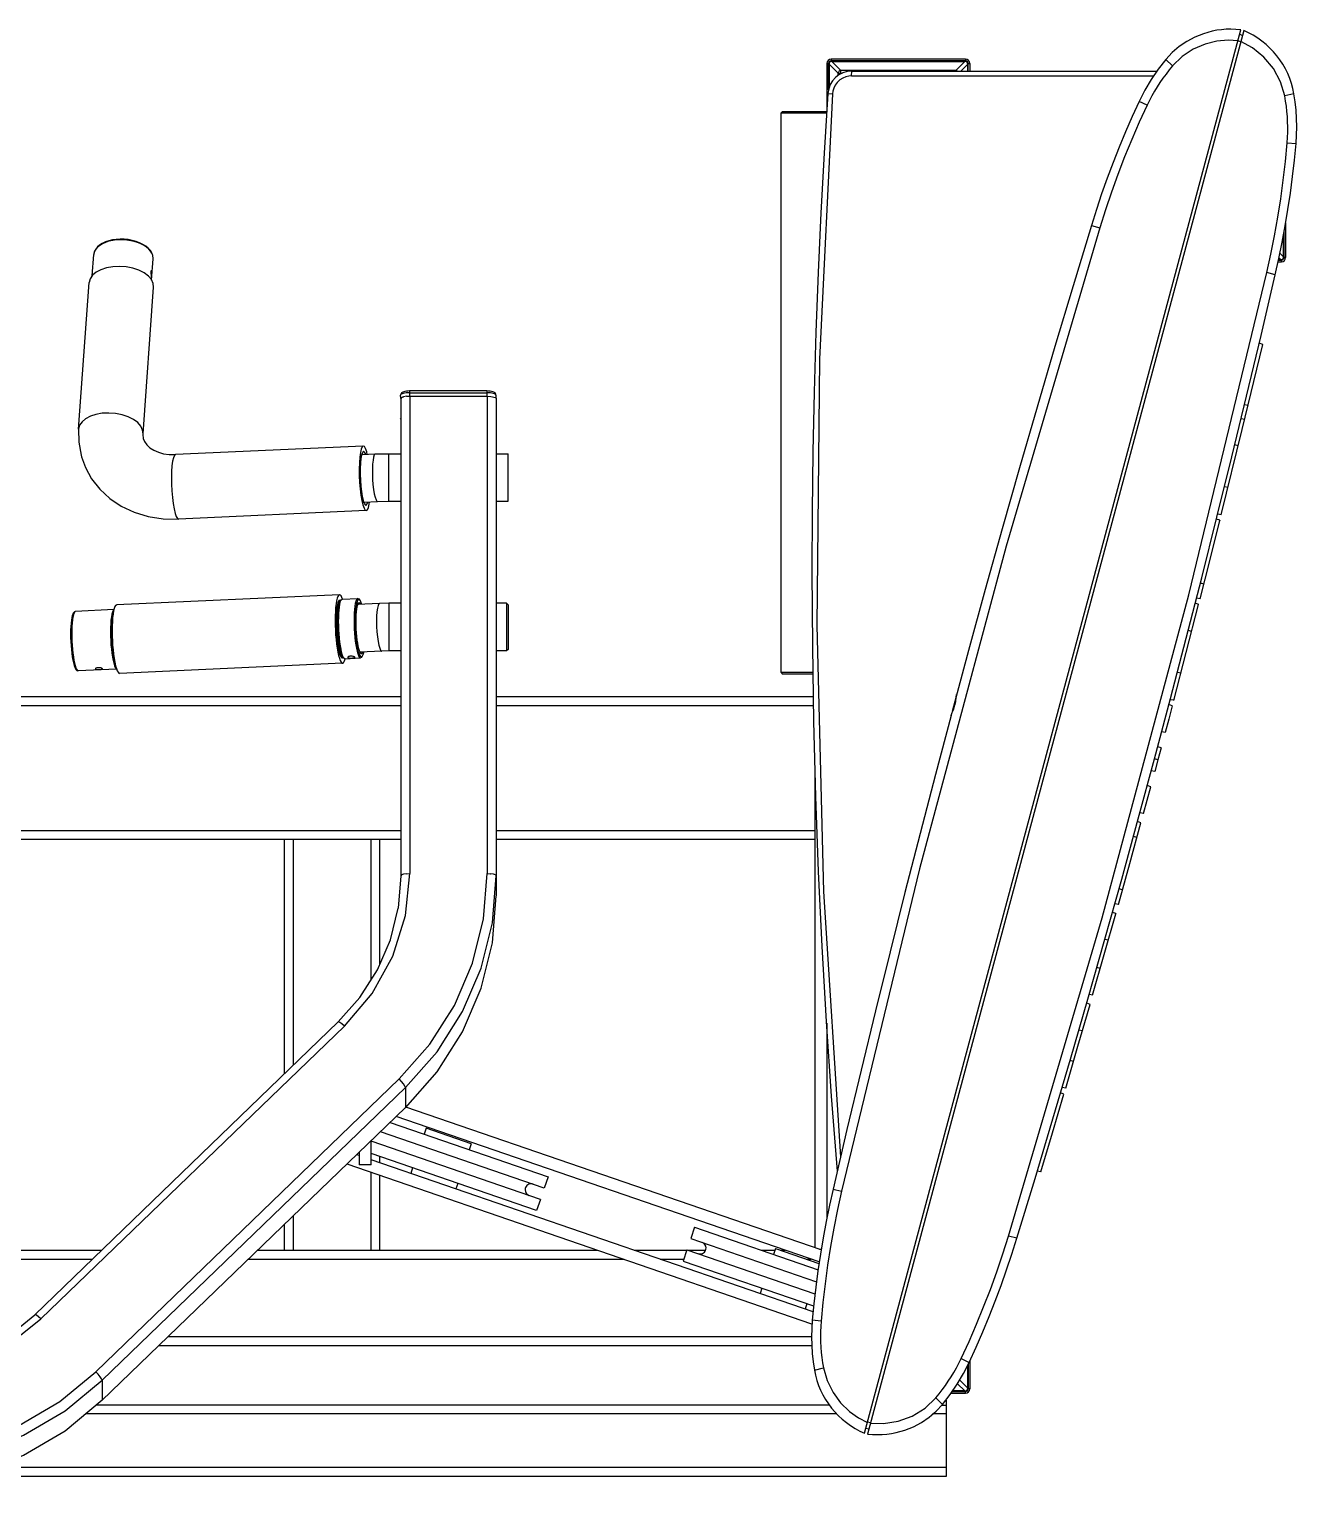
# Model space of a CAD drawing. Extents: x 9 to 1412, y 61 to 1287.
# Drawn here: x 744 to 1412, y 518 to 1287 of the extents above; entities that cross this region are included whole.
import ezdxf

# ---------------------------------------------------------------- set-up
doc = ezdxf.new("R2010")
doc.units = 0
doc.layers.add('KADRBM', color=7, linetype='CONTINUOUS')

msp = doc.modelspace()

# ---------------------------------------------------------------- linework, layer by layer
at = {"layer": 'KADRBM'}
for points in [[(1184.43, 546.65), (1382.62, 1286.3)], [(1384.08, 1285.91), (1185.89, 546.26)], [(1382.62, 1286.3), (1379.93, 1286.54), (1377.25, 1286.63), (1374.78, 1286.56), (1372.34, 1286.36), (1369.92, 1286.02), (1367.53, 1285.56), (1362.86, 1284.25), (1358.38, 1282.44), (1354.12, 1280.17), (1350.11, 1277.43), (1346.4, 1274.26), (1343.04, 1270.68)], [(1383.4, 1283.36), (1382.1, 1283.83)], [(1381.09, 1280.56), (1375.85, 1280.83), (1369.96, 1280.31), (1363.74, 1278.77), (1357.49, 1276.05), (1351.63, 1272.14), (1346.62, 1267.26)], [(1382.51, 1280.04), (1381.06, 1280.44)], [(1388.79, 1276.8), (1382.54, 1280.17)], [(1166.8, 1270.77), (1165.92, 1270.6), (1165.2, 1270.11), (1164.71, 1269.39), (1164.54, 1268.51)], [(1164.54, 1268.51), (1164.54, 1243.3)], [(1164.54, 1268.51), (1165.42, 1268.51)], [(1166.8, 1269.9), (1166.26, 1269.79), (1165.82, 1269.49), (1165.53, 1269.05), (1165.42, 1268.51)], [(1165.42, 1254.68), (1165.42, 1268.51)], [(1167.14, 1269.65), (1166.67, 1269.57), (1166.26, 1269.36), (1165.95, 1269.05), (1165.74, 1268.64), (1165.68, 1268.17)], [(1237.6, 1270.78), (1166.8, 1270.78)], [(1166.8, 1270.77), (1166.8, 1269.9)], [(1237.6, 1269.9), (1166.8, 1269.9)], [(1167.14, 1269.65), (1237.24, 1269.65)], [(1171.91, 1264.87), (1167.14, 1269.65)], [(1237.24, 1269.65), (1232.49, 1264.87)], [(1238.74, 1268.17), (1238.66, 1268.64), (1238.45, 1269.05), (1238.14, 1269.36), (1237.73, 1269.57), (1237.24, 1269.65)], [(1237.6, 1270.77), (1237.6, 1269.9)], [(1239.85, 1268.51), (1239.67, 1269.39), (1239.19, 1270.11), (1238.47, 1270.6), (1237.6, 1270.77)], [(1238.97, 1268.51), (1238.86, 1269.05), (1238.57, 1269.49), (1238.13, 1269.79), (1237.6, 1269.9)], [(1238.98, 1264.49), (1238.98, 1268.51)], [(1238.98, 1268.51), (1239.85, 1268.51)], [(1239.85, 1268.51), (1239.85, 1264.49)], [(1343.04, 1270.68), (1338.98, 1265.5), (1335.27, 1260.08), (1331.93, 1254.43), (1328.96, 1248.56)], [(1343.04, 1270.68), (1346.62, 1267.26)], [(1177.66, 1264.51), (1175.24, 1264.28), (1172.97, 1263.6), (1170.91, 1262.54), (1169.08, 1261.12), (1167.55, 1259.39), (1166.34, 1257.4), (1165.52, 1255.19), (1165.12, 1252.79)], [(1165.68, 1268.17), (1165.68, 1255.54)], [(1170.45, 1263.4), (1165.68, 1268.17)], [(1177.53, 1262), (1176.13, 1261.9), (1174.55, 1261.55), (1172.9, 1260.88), (1171.34, 1259.87), (1169.99, 1258.6), (1168.91, 1257.12), (1168.15, 1255.56), (1167.7, 1254.03), (1167.5, 1252.63)], [(1171.91, 1264.87), (1171.49, 1264.77), (1171.1, 1264.54), (1170.79, 1264.22), (1170.56, 1263.82), (1170.45, 1263.4)], [(1170.45, 1262.17), (1170.45, 1263.4)], [(1170.45, 1263.4), (1172.61, 1263.4)], [(1171.91, 1263.11), (1171.91, 1264.87)], [(1232.49, 1264.87), (1171.91, 1264.87)], [(1177.53, 1262), (1177.66, 1264.49)], [(1177.53, 1262), (1336.53, 1262)], [(1177.66, 1264.49), (1338.25, 1264.49)], [(1232.49, 1264.87), (1232.49, 1264.49)], [(1233.34, 1264.49), (1232.49, 1264.87)], [(1238.74, 1268.17), (1235.06, 1264.49)], [(1238.74, 1264.49), (1238.74, 1268.17)], [(1346.62, 1267.26), (1344.86, 1265.14), (1343.17, 1262.98), (1341.54, 1260.78), (1339.99, 1258.52), (1338.51, 1256.22), (1337.08, 1253.88), (1335.73, 1251.49), (1334.44, 1249.05), (1333.22, 1246.57)], [(1165.12, 1252.76), (1163.15, 1221.31), (1161.44, 1189.85), (1159.99, 1158.38), (1158.8, 1126.89), (1157.88, 1095.4), (1157.22, 1063.9), (1156.82, 1032.4), (1156.69, 1000.89), (1156.9, 961.33), (1157.52, 921.78), (1158.56, 882.25), (1160.02, 842.73), (1161.89, 803.22), (1164.18, 763.74), (1166.88, 724.27), (1169.99, 684.84)], [(1167.5, 1252.63), (1160.73, 1112.64), (1159.18, 972.42), (1162.85, 832.25), (1171.73, 692.37)], [(1165.12, 1252.79), (1167.5, 1252.63)], [(1328.96, 1248.56), (1325.32, 1240.58), (1321.83, 1232.54), (1318.47, 1224.45), (1315.26, 1216.3), (1312.19, 1208.09), (1309.26, 1199.83), (1306.48, 1191.52), (1303.84, 1183.16)], [(1333.22, 1246.57), (1329.09, 1237.55), (1325.15, 1228.47), (1321.39, 1219.31), (1317.81, 1210.08), (1314.44, 1200.79), (1311.23, 1191.41), (1308.24, 1181.97)], [(1333.22, 1246.57), (1328.96, 1248.56)], [(1141.21, 1243.3), (1140.42, 1242.5)], [(1140.42, 947.55), (1140.42, 1242.5)], [(1140.42, 1242.5), (1164.52, 1242.5)], [(1141.21, 1243.3), (1164.57, 1243.3)], [(1308.24, 1181.97), (1258.97, 1014.22), (1213.4, 844.12), (1172.19, 674.19)], [(1303.88, 1183.16), (1294.21, 1151.28), (1284.68, 1119.37), (1275.29, 1087.41), (1266.04, 1055.41), (1256.94, 1023.37), (1247.98, 991.29), (1239.16, 959.17), (1230.49, 927.01)], [(1303.84, 1183.16), (1308.24, 1181.97)], [(809.07, 1168.5), (808.35, 1169.65), (807.34, 1170.77), (806.06, 1171.83), (804.56, 1172.79), (802.85, 1173.64), (800.98, 1174.35), (798.99, 1174.91), (796.89, 1175.32), (794.75, 1175.58), (792.58, 1175.64), (790.45, 1175.54), (788.4, 1175.28), (786.43, 1174.84), (784.62, 1174.26), (783, 1173.52), (781.58, 1172.66), (780.39, 1171.7), (779.48, 1170.63), (778.83, 1169.47), (778.49, 1168.29), (778.42, 1167.8)], [(809.53, 1167.37), (809, 1168.8), (808.22, 1170.03), (807.15, 1171.2), (805.83, 1172.27), (804.3, 1173.23), (802.58, 1174.08), (800.7, 1174.78), (798.7, 1175.32), (796.62, 1175.71), (794.5, 1175.92), (792.37, 1175.97), (790.27, 1175.85), (788.23, 1175.56), (786.31, 1175.1), (784.53, 1174.5), (782.91, 1173.74), (781.51, 1172.84), (780.36, 1171.83), (779.46, 1170.72), (778.83, 1169.55), (778.49, 1168.32)], [(777.61, 1156.65), (778.42, 1167.81)], [(808.81, 1154.63), (807.18, 1156.5), (804.92, 1158.18), (802.13, 1159.58), (798.98, 1160.64), (795.53, 1161.32), (792, 1161.58), (788.48, 1161.42), (785.19, 1160.85), (782.21, 1159.87), (779.72, 1158.55), (777.82, 1156.94)], [(808.91, 1154.4), (809.72, 1165.53)], [(809.54, 1167.37), (809.51, 1167.55)], [(809.72, 1165.68), (809.53, 1167.37)], [(809.72, 1165.53), (809.54, 1167.37)], [(776.56, 1155.1), (776.03, 1153.08)], [(777.82, 1156.94), (776.56, 1155.1)], [(808.7, 1159.59), (808.4, 1158.78)], [(808.4, 1158.78), (808.71, 1156.17)], [(808.94, 1159.25), (808.7, 1159.59)], [(808.71, 1156.17), (808.87, 1155.83)], [(809.75, 1152.63), (808.81, 1154.63)], [(808.87, 1155.83), (809.02, 1156.65)], [(809.02, 1156.65), (808.94, 1159.25)], [(770.45, 1075.84), (776.03, 1153.08)], [(804.36, 1073.38), (809.96, 1150.62)], [(809.96, 1150.63), (809.75, 1152.63)], [(944.73, 1095.94), (943.9, 1095.92), (943.07, 1095.84), (942.32, 1095.71), (941.7, 1095.56), (941.21, 1095.37), (940.81, 1095.16), (940.5, 1094.9), (940.25, 1094.6), (940.09, 1094.21), (940.03, 1093.79)], [(944.73, 1095.01), (943.82, 1094.98), (942.94, 1094.91), (942.12, 1094.8), (941.41, 1094.65), (940.82, 1094.47), (940.38, 1094.26), (940.12, 1094.03), (940.03, 1093.79)], [(940.16, 1092), (940.03, 1093.79)], [(941.05, 1092.73), (940.5, 1092.5), (940.14, 1092.24), (940.03, 1091.97)], [(943.07, 1093.14), (941.54, 1092.86), (940.51, 1092.47), (940.16, 1092)], [(940.16, 1092), (940.16, 840.4)], [(941.05, 1092.73), (941.64, 1092.88)], [(943.12, 1093.14), (944.88, 1093.22)], [(944.73, 1095.94), (944.73, 1093.22)], [(985.53, 1095.94), (944.73, 1095.94)], [(944.73, 1095.01), (985.53, 1095.01)], [(944.88, 1093.22), (944.88, 841.63)], [(944.88, 1093.22), (985.65, 1093.22)], [(985.53, 1095.94), (985.53, 1093.22)], [(990.24, 1093.79), (990.19, 1094.21), (990.01, 1094.59), (989.76, 1094.9), (989.47, 1095.16), (989.05, 1095.37), (988.56, 1095.56), (987.93, 1095.72), (987.16, 1095.84), (986.35, 1095.92), (985.53, 1095.94)], [(990.24, 1093.79), (990.16, 1094.03), (989.88, 1094.26), (989.44, 1094.47), (988.85, 1094.65), (988.15, 1094.8), (987.34, 1094.91), (986.45, 1094.98), (985.53, 1095.01)], [(985.65, 1093.22), (985.65, 841.63)], [(985.65, 1093.22), (987.53, 1093.12)], [(987.53, 1093.12), (990.01, 1092.47)], [(990.01, 1092.47), (990.33, 1092.05)], [(990.24, 1093.79), (990.24, 1092.16)], [(990.37, 1092), (990.37, 829.84)], [(804.15, 1075.38), (803.21, 1077.37), (801.58, 1079.25), (799.33, 1080.93), (796.55, 1082.33), (793.38, 1083.39), (789.95, 1084.07), (786.4, 1084.33), (782.9, 1084.17), (779.59, 1083.6), (776.63, 1082.62), (774.14, 1081.3), (772.22, 1079.69), (770.98, 1077.85), (770.45, 1075.84)], [(1386.4, 1088.27), (1384.57, 1088.69)], [(940.16, 1081.14), (940.03, 1081.4)], [(1384.64, 1080.95), (1382.78, 1081.27)], [(770.45, 1075.84), (770.51, 1068.89), (771.7, 1062.1), (771.94, 1061.25)], [(804.36, 1073.38), (804.15, 1075.38)], [(804.64, 1070.61), (804.36, 1073.38)], [(804.64, 1070.61), (805.15, 1069.31), (806.32, 1067.57), (807.96, 1066), (810.01, 1064.69), (812.44, 1063.63), (815.21, 1062.87), (818.21, 1062.44), (821.49, 1062.39)], [(771.94, 1061.25), (773.99, 1055.64), (777.31, 1049.63), (781.61, 1044.16), (786.87, 1039.33), (792.89, 1035.29), (799.73, 1032.07), (807.08, 1029.82), (814.95, 1028.57), (823.03, 1028.41)], [(821.49, 1062.39), (820.87, 1061.95), (820.36, 1060.78), (819.93, 1058.94), (819.6, 1056.5), (819.39, 1053.59), (819.31, 1050.32), (819.35, 1046.82), (819.52, 1043.27), (819.81, 1039.82), (820.2, 1036.6), (820.69, 1033.76), (821.24, 1031.45)], [(920.38, 1066.92), (821.49, 1062.39)], [(920.38, 1066.92), (919.78, 1066.46), (919.26, 1065.29), (918.83, 1063.45), (918.51, 1061.02), (918.3, 1058.09), (918.2, 1054.82), (918.25, 1051.34), (918.41, 1047.78), (918.7, 1044.33), (919.11, 1041.1), (919.58, 1038.29), (920.14, 1035.96)], [(919.45, 1062.2), (919.1, 1060.34), (918.85, 1057.97), (918.72, 1055.18), (918.72, 1052.14), (918.83, 1048.98), (919.06, 1045.87), (919.4, 1042.97), (919.83, 1040.42), (920.31, 1038.34)], [(920.51, 1064.02), (920.38, 1063.99), (919.88, 1063.43), (919.45, 1062.2)], [(919.52, 1062.41), (926.76, 1062.74)], [(922.17, 1063.87), (921.57, 1065.58), (920.95, 1066.61), (920.38, 1066.92)], [(921.63, 1062.51), (921.47, 1063.01), (920.92, 1063.86), (920.51, 1064.02)], [(922.48, 1062.54), (922.17, 1063.87)], [(926.76, 1062.74), (926.65, 1062.72), (926.19, 1062.21), (925.82, 1061.11), (925.51, 1059.46), (925.3, 1057.35), (925.18, 1054.87), (925.16, 1052.17), (925.26, 1049.37), (925.48, 1046.6), (925.78, 1044.03), (926.16, 1041.76), (926.6, 1039.9)], [(926.76, 1062.74), (933.87, 1062.9)], [(933.87, 1037.8), (933.87, 1062.9)], [(933.87, 1062.9), (940.16, 1062.9)], [(990.37, 1062.9), (996.63, 1062.9)], [(996.63, 1037.8), (996.63, 1062.9)], [(1381.25, 1067.03), (1379.46, 1067.65)], [(920.85, 1036.84), (920.31, 1038.34)], [(926.6, 1039.9), (927.07, 1038.57), (927.56, 1037.82), (927.92, 1037.65)], [(927.92, 1037.65), (933.87, 1037.8)], [(933.87, 1037.8), (940.16, 1037.8)], [(990.37, 1037.8), (996.63, 1037.8)], [(1375.86, 1045.09), (1374.03, 1045.43)], [(821.24, 1031.45), (821.85, 1029.74), (822.46, 1028.72), (823.03, 1028.41)], [(921.93, 1032.93), (823.03, 1028.41)], [(920.14, 1035.96), (920.75, 1034.25), (921.36, 1033.22), (921.93, 1032.93)], [(920.67, 1037.33), (927.92, 1037.65)], [(920.85, 1036.84), (921.41, 1035.99), (921.8, 1035.81)], [(921.8, 1035.81), (921.94, 1035.85), (922.43, 1036.4), (922.79, 1037.42)], [(921.93, 1032.93), (922.55, 1033.37), (923.05, 1034.54), (923.49, 1036.38), (923.62, 1037.46)], [(1372.3, 1030.7), (1370.45, 1031)], [(1361.12, 986.34), (1366.38, 1007.05), (1371.58, 1027.77)], [(1371.58, 1027.79), (1369.8, 1028.42)], [(1371.58, 1027.79), (1371.58, 1027.77)], [(1363.1, 994.18), (1361.27, 994.62)], [(907.85, 988.52), (790.4, 983.16)], [(907.85, 988.52), (907.78, 988.5), (907.36, 988.25), (906.97, 987.64), (906.61, 986.68), (906.3, 985.38), (906.04, 983.78), (905.81, 981.91), (905.67, 979.81), (905.57, 977.51), (905.54, 975.09)], [(907.7, 985.68), (907.34, 985.24), (907.02, 984.48), (906.73, 983.4), (906.46, 982.04), (906.27, 980.43), (906.12, 978.57), (906.04, 976.55), (906.01, 974.39)], [(908, 984.89), (907.7, 984.8), (907.28, 984.15), (906.89, 982.98)], [(907.51, 983.29), (908.32, 985.45)], [(907.65, 985.49), (908.09, 985.08)], [(907.7, 985.68), (907.98, 985.78)], [(909.41, 986.29), (909.12, 987.08), (908.68, 987.91), (908.22, 988.4), (907.85, 988.52)], [(907.96, 983.85), (908.45, 985.41)], [(907.98, 985.78), (908.4, 985.57)], [(908.32, 985.45), (908.78, 985.96)], [(908.45, 985.41), (908.78, 985.96)], [(908.78, 985.96), (909.21, 986.22)], [(909.21, 986.22), (917.5, 986.6)], [(917.5, 986.6), (917.45, 986.6), (917.09, 986.37), (916.75, 985.83), (916.43, 985), (916.16, 983.86), (915.92, 982.48), (915.74, 980.85), (915.61, 979.03), (915.51, 977.04), (915.5, 974.92)], [(918.46, 985.91), (918.12, 986.11), (917.74, 986.01), (917.4, 985.59), (917.08, 984.82), (916.78, 983.76), (916.54, 982.41), (916.33, 980.8), (916.2, 978.96), (916.1, 976.96), (916.07, 974.81)], [(917.5, 986.6), (917.95, 986.38)], [(917.73, 984.09), (917.52, 983.73)], [(918.9, 983.52), (918.88, 983.57), (918.54, 984.07), (918.2, 984.28), (917.86, 984.2), (917.73, 984.09)], [(917.95, 986.38), (918.46, 985.91)], [(919.57, 983.55), (919.31, 984.38), (918.91, 985.28), (918.51, 985.86), (918.46, 985.91)], [(933.87, 984.09), (928.94, 983.97)], [(933.87, 984.09), (933.87, 958.97)], [(940.16, 984.09), (933.87, 984.09)], [(995.87, 984.09), (990.37, 984.09)], [(995.87, 984.09), (995.87, 958.97)], [(996.63, 983.31), (995.87, 984.09)], [(1360.39, 983.49), (1358.61, 984.15)], [(1361.12, 986.4), (1359.26, 986.72)], [(768.87, 979.81), (768.66, 979.79), (768.2, 979.58), (767.86, 979.25), (767.56, 978.85), (767.32, 978.29), (767.06, 977.51), (766.83, 976.49), (766.62, 975.17), (766.44, 973.59), (766.31, 971.8), (766.23, 969.88), (766.2, 967.94)], [(768.87, 979.81), (768.66, 979.76), (768.31, 979.42), (767.99, 978.8), (767.7, 977.89), (767.45, 976.72), (767.24, 975.3), (767.06, 973.69), (766.95, 971.9), (766.86, 970.03), (766.85, 968.14)], [(789.03, 980.74), (768.87, 979.81)], [(789.02, 980.65), (788.95, 980.64), (788.58, 980.2), (788.25, 979.42), (787.94, 978.31), (787.7, 976.91), (787.49, 975.25), (787.34, 973.36), (787.26, 971.28), (787.23, 969.07)], [(788.55, 978.05), (788.51, 977.9), (788.27, 976.55), (788.07, 974.94), (787.93, 973.12), (787.83, 971.1), (787.81, 968.97)], [(790.4, 983.16), (790.35, 983.15), (789.93, 982.88), (789.54, 982.28), (789.18, 981.3), (788.85, 980.02), (788.59, 978.41), (788.36, 976.55), (788.22, 974.45), (788.12, 972.16), (788.09, 969.72)], [(906.16, 974.18), (906.2, 976.83)], [(906.89, 982.97), (906.58, 981.32), (906.35, 979.24), (906.2, 976.83)], [(907.34, 983), (907.15, 982.44), (906.92, 981.5), (906.73, 980.31), (906.56, 978.93), (906.45, 977.38), (906.38, 975.69), (906.35, 973.88)], [(907.51, 983.29), (907.26, 981.99), (907.07, 980.38), (906.92, 978.54), (906.84, 976.54), (906.81, 974.39)], [(907.95, 983.76), (907.88, 983.49), (907.64, 982.1), (907.46, 980.47), (907.33, 978.65), (907.25, 976.65), (907.21, 974.54)], [(907.51, 983.29), (907.34, 983)], [(917.52, 983.73), (917.27, 983.16), (917.01, 982.22), (916.8, 981.03), (916.62, 979.61), (916.49, 978), (916.43, 976.24), (916.39, 974.35)], [(928.94, 983.97), (917.38, 983.45)], [(918.1, 983.49), (917.63, 983.78)], [(928.94, 983.97), (928.57, 983.75), (928.16, 982.9), (927.82, 981.5), (927.56, 979.58), (927.4, 977.25), (927.33, 974.63)], [(996.63, 983.31), (996.63, 959.76)], [(1347.25, 932.88), (1353.85, 958.14), (1360.37, 983.4)], [(1360.37, 983.49), (1360.37, 983.4)], [(787.23, 969.07), (787.26, 966.75), (787.34, 964.41), (787.49, 962.1), (787.7, 959.84), (787.94, 957.69), (788.25, 955.7), (788.58, 953.93), (788.95, 952.42), (789.34, 951.18), (789.75, 950.25), (790.16, 949.65), (790.43, 949.49)], [(787.81, 968.97), (787.83, 966.72), (787.93, 964.46), (788.07, 962.21), (788.27, 960.02), (788.51, 957.95), (788.79, 956.03), (789.11, 954.32), (789.47, 952.84), (789.73, 952.01)], [(788.09, 969.72), (788.1, 968.5)], [(905.54, 975.09), (905.57, 972.55), (905.67, 969.98), (905.81, 967.42), (906.04, 964.93), (906.3, 962.55), (906.61, 960.32), (906.97, 958.31), (907.36, 956.53), (907.78, 955.05), (908.22, 953.88), (908.68, 953.05), (909.12, 952.58), (909.49, 952.46)], [(906.01, 974.39), (906.04, 972.14), (906.12, 969.85), (906.27, 967.59), (906.46, 965.37), (906.73, 963.29), (907.02, 961.35), (907.34, 959.62), (907.7, 958.15), (908.07, 956.92), (908.47, 956.03), (908.87, 955.44)], [(906.16, 974.18), (906.2, 971.38), (906.35, 968.54), (906.58, 965.78), (906.89, 963.21), (907.28, 960.91), (907.7, 958.97)], [(906.35, 973.88), (906.38, 972.01), (906.45, 970.12), (906.56, 968.22), (906.73, 966.38), (906.92, 964.61), (907.15, 962.98), (907.41, 961.48), (907.7, 960.18), (908.01, 959.07), (908.34, 958.21), (908.5, 957.9)], [(906.81, 974.39), (906.84, 972.16), (906.92, 969.9), (907.07, 967.63), (907.26, 965.45), (907.51, 963.39), (907.8, 961.47), (908.13, 959.76), (908.48, 958.28), (908.71, 957.56)], [(907.21, 974.54), (907.25, 972.34), (907.33, 970.11), (907.46, 967.89), (907.64, 965.71), (907.88, 963.65), (908.16, 961.71), (908.47, 959.95), (908.81, 958.42), (909.15, 957.2)], [(915.5, 974.92), (915.51, 972.73), (915.61, 970.48), (915.74, 968.27), (915.92, 966.09), (916.16, 964.02), (916.43, 962.08), (916.75, 960.33), (917.09, 958.8)], [(916.07, 974.81), (916.1, 972.58), (916.2, 970.32), (916.33, 968.06), (916.54, 965.87), (916.78, 963.81), (917.08, 961.89), (917.4, 960.18)], [(916.39, 974.35), (916.43, 972.39), (916.49, 970.4), (916.62, 968.42), (916.8, 966.48), (917.01, 964.65), (917.27, 962.98), (917.55, 961.47), (917.86, 960.16), (918.2, 959.11), (918.35, 958.78)], [(927.33, 974.63), (927.4, 971.87), (927.56, 969.07), (927.82, 966.38), (928.16, 963.95), (928.57, 961.9), (929.02, 960.33), (929.51, 959.32), (930, 958.91), (930.1, 958.89)], [(1356.69, 969.13), (1354.9, 969.75)], [(766.2, 967.94), (766.23, 965.89), (766.31, 963.79), (766.43, 961.71), (766.61, 959.67), (766.82, 957.72), (767.06, 955.88), (767.35, 954.17), (767.7, 952.63), (768.04, 951.32), (768.4, 950.33), (768.75, 949.58), (769.1, 949.06), (769.48, 948.7), (769.96, 948.49), (770.28, 948.46)], [(766.85, 968.14), (766.86, 966.19), (766.95, 964.12), (767.06, 961.97), (767.24, 959.85), (767.45, 957.82), (767.7, 955.9), (767.99, 954.14), (768.31, 952.58)], [(788.1, 968.5), (788.14, 966.63)], [(788.14, 966.63), (788.22, 964.53)], [(788.22, 964.52), (788.36, 962.07)], [(788.36, 962.07), (788.59, 959.58), (788.85, 957.18), (789.18, 954.97), (789.54, 952.95), (789.93, 951.18), (790.35, 949.7), (790.78, 948.52), (791.23, 947.7), (791.67, 947.22), (792.04, 947.09)], [(907.7, 958.97), (908.17, 957.49), (908.68, 956.5), (909.17, 956.05), (909.31, 956.08)], [(908.5, 957.9), (908.71, 957.56)], [(909.69, 955.54), (908.71, 957.56)], [(909.36, 955.18), (908.96, 955.39)], [(909.02, 955.46), (909.43, 955.92)], [(909.82, 955.62), (909.17, 957.12)], [(909.78, 955.46), (909.36, 955.18)], [(909.49, 952.46), (909.56, 952.46), (909.96, 952.72), (910.37, 953.34), (910.71, 954.3), (910.84, 954.82)], [(909.69, 955.54), (910.19, 955.07)], [(910.19, 955.07), (909.82, 955.62)], [(910.65, 954.87), (910.19, 955.07)], [(910.65, 954.87), (918.93, 955.25)], [(913.74, 956.16), (913.33, 956.13), (912.98, 956.06), (912.65, 955.96), (912.42, 955.85), (912.26, 955.72), (912.19, 955.6), (912.19, 955.57)], [(912.19, 955.57), (912.21, 955.49), (912.34, 955.39), (912.53, 955.31), (912.83, 955.25), (913.17, 955.22), (913.56, 955.2), (913.98, 955.2), (914.39, 955.2)], [(915.94, 955.57), (915.9, 955.65), (915.79, 955.77), (915.6, 955.88), (915.3, 955.98), (914.96, 956.06), (914.57, 956.13), (914.15, 956.16), (913.74, 956.16)], [(914.39, 955.2), (914.8, 955.23), (915.16, 955.26), (915.48, 955.31), (915.71, 955.38), (915.87, 955.46), (915.94, 955.56), (915.94, 955.57)], [(917.09, 958.8), (917.45, 957.51), (917.83, 956.49), (918.21, 955.75), (918.61, 955.35), (918.93, 955.25)], [(917.74, 958.7), (917.4, 960.18)], [(917.74, 958.7), (918.12, 957.51), (918.51, 956.6), (918.91, 956.03), (919.31, 955.79), (919.68, 955.87), (919.83, 956.01)], [(918.35, 958.78), (918.7, 958.08)], [(930.1, 958.89), (918.53, 958.37)], [(918.7, 958.08), (918.93, 957.77)], [(918.8, 958.06), (919.24, 958.4)], [(918.93, 957.77), (919.23, 957.59), (919.57, 957.67), (919.88, 958.06), (920.04, 958.44)], [(919.37, 955.49), (918.93, 955.25)], [(919.37, 955.49), (919.83, 956.01)], [(919.83, 956.01), (920.04, 956.31), (920.36, 957.05), (920.66, 958.13), (920.71, 958.47)], [(933.87, 958.97), (930.1, 958.89)], [(940.16, 958.97), (933.87, 958.97)], [(995.87, 958.97), (990.37, 958.97)], [(996.63, 959.75), (995.87, 958.97)], [(768.31, 952.58), (768.66, 951.23), (769.01, 950.12), (769.39, 949.29), (769.76, 948.74), (770.14, 948.48), (770.28, 948.46)], [(790.46, 949.39), (770.28, 948.46)], [(780.85, 950.09), (780.44, 950.05), (780.06, 949.99), (779.76, 949.89), (779.53, 949.79), (779.36, 949.67), (779.28, 949.54), (779.28, 949.52)], [(779.28, 949.52), (779.32, 949.42), (779.45, 949.32), (779.64, 949.24), (779.93, 949.19), (780.28, 949.14), (780.65, 949.13), (781.07, 949.13), (781.5, 949.14)], [(783.04, 949.52), (783.01, 949.6), (782.9, 949.7), (782.68, 949.81), (782.41, 949.92), (782.07, 950.01), (781.68, 950.05), (781.25, 950.09), (780.85, 950.09)], [(781.5, 949.14), (781.89, 949.16), (782.26, 949.21), (782.57, 949.26), (782.81, 949.32), (782.98, 949.4), (783.04, 949.49), (783.04, 949.52)], [(909.49, 952.46), (792.04, 947.09)], [(1157.46, 947.55), (1140.42, 947.55)], [(1140.42, 947.55), (1141.21, 946.77)], [(1157.46, 946.77), (1141.21, 946.77)], [(1351.01, 947.26), (1349.16, 947.61)], [(608.51, 934.98), (940.16, 934.98)], [(609, 930.26), (940.16, 930.26)], [(990.37, 934.98), (1157.62, 934.98)], [(990.37, 930.26), (1157.67, 930.26)], [(1229.93, 924.99), (1230.51, 926.42), (1231.33, 928.24), (1232.03, 930.28), (1232.44, 932.38), (1232.62, 934.37), (1232.85, 935.91)], [(1346.49, 930.02), (1344.71, 930.67)], [(1347.25, 932.93), (1345.38, 933.22)], [(1229.93, 924.99), (1221.7, 893.9), (1213.6, 862.78), (1205.63, 831.62), (1197.8, 800.43), (1190.1, 769.21), (1182.53, 737.96), (1175.1, 706.68), (1167.79, 675.37)], [(1230.47, 927.02), (1230.49, 927.01)], [(1346.49, 929.95), (1344.63, 922.97), (1342.78, 915.97)], [(1346.49, 930.02), (1346.49, 929.95)], [(1342.76, 915.94), (1340.89, 916.27)], [(1340.61, 907.85), (1338.94, 901.63), (1337.28, 895.4)], [(1340.6, 907.82), (1338.82, 908.45)], [(1340.6, 907.82), (1340.61, 907.85)], [(1338.93, 901.62), (1337.11, 902.12)], [(1158.27, 894.46), (1158.27, 644.34)], [(1337.28, 895.45), (1335.42, 895.77)], [(1331.3, 873.31), (1333.2, 880.3), (1335.09, 887.28)], [(1335.09, 887.33), (1333.3, 887.98)], [(1335.09, 887.33), (1335.09, 887.28)], [(1329.95, 868.43), (1328.19, 869.07)], [(1331.28, 873.27), (1329.43, 873.59)], [(621.62, 864.38), (940.16, 864.38)], [(990.37, 864.38), (1158.27, 864.38)], [(1318.1, 825.4), (1324.06, 846.87), (1329.95, 868.36)], [(1327.83, 860.67), (1326.05, 861.22)], [(1329.95, 868.43), (1329.95, 868.37)], [(621.62, 859.66), (940.16, 859.66)], [(878.96, 736.2), (878.96, 859.66)], [(883.68, 740.76), (883.68, 859.66)], [(924.45, 785.6), (924.45, 859.66)], [(929.17, 794.02), (929.17, 859.66)], [(990.37, 859.66), (1158.27, 859.66)], [(910.4, 761.24), (925.03, 778.46), (935.92, 798.12), (942.61, 819.44), (944.88, 841.63)], [(940.16, 840.4), (938.76, 823.36)], [(939.23, 733.39), (955.39, 751.65), (968.38, 772.12), (977.88, 794.33), (983.7, 817.68), (985.65, 841.63)], [(943.07, 841.53), (941.54, 841.27), (940.51, 840.87), (940.16, 840.4)], [(942.56, 728.95), (959.2, 747.74), (972.58, 768.84), (982.38, 791.69), (988.35, 815.74), (990.37, 840.4)], [(943.07, 841.53), (944.88, 841.63)], [(985.65, 841.63), (987.36, 841.53)], [(987.36, 841.53), (987.53, 841.51)], [(990.01, 840.87), (988.98, 841.27), (987.53, 841.51)], [(990.01, 840.87), (990.37, 840.4)], [(1320.22, 833.08), (1318.4, 833.52)], [(907.11, 763.4), (918.61, 776.39), (927.85, 790.97), (934.62, 806.75), (938.76, 823.36)], [(959.2, 737.2), (972.58, 758.29), (982.38, 781.14), (988.35, 805.18), (990.37, 829.84)], [(1318.07, 825.35), (1316.21, 825.67)], [(1304.53, 777.45), (1310.65, 798.94), (1316.7, 820.47)], [(1316.72, 820.52), (1314.95, 821.15)], [(1316.72, 820.52), (1316.7, 820.47)], [(1312.78, 806.49), (1310.91, 806.83)], [(1308.53, 791.51), (1306.77, 792.16)], [(1304.54, 777.51), (1302.67, 777.84)], [(1290.37, 728.57), (1296.79, 750.6), (1303.16, 772.65)], [(1303.16, 772.68), (1301.39, 773.33)], [(1303.16, 772.68), (1303.16, 772.65)], [(907.11, 763.4), (747.35, 609.07)], [(910.4, 761.24), (750.62, 606.91)], [(910.4, 761.24), (909.12, 762.38), (908.04, 763.16), (907.31, 763.45), (907.11, 763.4)], [(1164.54, 762.72), (1164.54, 660.11)], [(1299.12, 758.68), (1297.28, 759.1)], [(1294.44, 742.54), (1292.66, 743.17)], [(939.23, 733.39), (779.46, 579.06)], [(942.56, 728.95), (942.32, 729.64), (941.59, 730.75), (940.51, 732.05), (939.23, 733.39)], [(959.17, 737.05), (942.5, 718.22)], [(942.56, 728.95), (782.8, 574.62)], [(942.56, 728.95), (942.56, 718.38)], [(1277.25, 684.46), (1283.37, 704.93), (1289.42, 725.41)], [(1289.42, 725.41), (1287.65, 726.07)], [(1290.33, 728.55), (1288.48, 728.88)], [(942.56, 718.38), (782.73, 563.89)], [(942.56, 718.38), (942.5, 718.22)], [(1161.48, 643.24), (942.79, 718.53)], [(934.49, 710.47), (1017.76, 681.79)], [(1160.48, 636.94), (937.76, 713.63)], [(953.55, 707.36), (952.49, 704.27)], [(977.28, 699.19), (953.55, 707.36)], [(924.46, 688.11), (924.46, 700.79)], [(1013.68, 669.93), (924.46, 700.64)], [(1015.72, 675.87), (929.43, 705.57)], [(918.18, 692.99), (916.86, 693.45)], [(918.18, 694.72), (918.18, 688.11)], [(1011.64, 663.99), (924.46, 694.02)], [(929.17, 689.2), (929.17, 692.39)], [(977.28, 699.19), (976.22, 696.1)], [(1156.69, 604.22), (911.8, 688.55)], [(918.18, 688.32), (924.46, 688.32)], [(924.46, 688.11), (918.18, 688.11)], [(924.45, 643.12), (924.45, 684.19)], [(1157.26, 610.67), (924.46, 690.83)], [(946.36, 686.48), (945.38, 683.62)], [(1277.25, 684.5), (1275.39, 684.82)], [(929.17, 643.12), (929.17, 682.57)], [(970.1, 678.29), (969.11, 675.45)], [(1009.78, 677.9), (1009.29, 678.04), (1008.78, 678.08), (1008.14, 678.02), (1007.55, 677.84), (1007.02, 677.54), (1006.55, 677.16), (1006.17, 676.69), (1005.88, 676.16), (1005.7, 675.57), (1005.63, 674.94), (1005.79, 673.98), (1006.22, 673.12), (1006.88, 672.43), (1007.75, 671.98)], [(1017.76, 681.79), (1015.72, 675.87)], [(1013.68, 669.93), (1011.64, 663.99)], [(1167.79, 675.37), (1165.9, 666.81), (1164.15, 658.22), (1162.55, 649.6), (1161.11, 640.96), (1159.81, 632.29), (1158.66, 623.61), (1157.67, 614.9), (1156.82, 606.17)], [(1172.19, 674.19), (1170.06, 664.51), (1168.13, 654.81), (1166.43, 645.06), (1164.9, 635.28), (1163.58, 625.46), (1162.45, 615.63), (1161.53, 605.77)], [(1167.79, 675.37), (1172.19, 674.19)], [(883.68, 643.12), (883.68, 661.38)], [(878.96, 643.12), (878.96, 656.83)], [(1094.91, 655.23), (1092.87, 649.31)], [(1094.91, 655.23), (1159.91, 632.85)], [(1092.87, 649.31), (1159.04, 626.52)], [(1096.76, 641.33), (1097.26, 641.19), (1097.79, 641.15), (1098.42, 641.22), (1099.01, 641.4), (1099.54, 641.69), (1100.01, 642.07), (1100.39, 642.53), (1100.68, 643.07), (1100.87, 643.66), (1100.93, 644.29), (1100.78, 645.26), (1100.34, 646.11), (1099.67, 646.79), (1098.81, 647.25)], [(1235.29, 585.99), (1239.42, 595.01), (1243.36, 604.09), (1247.12, 613.25), (1250.69, 622.48), (1254.07, 631.78), (1257.26, 641.15), (1260.26, 650.59)], [(1239.55, 584.01), (1243.19, 591.98), (1246.68, 600.02), (1250.03, 608.12), (1253.24, 616.27), (1256.31, 624.47), (1259.24, 632.73), (1262.02, 641.04), (1264.65, 649.4)], [(1264.65, 649.41), (1260.26, 650.59)], [(591.03, 643.12), (782.59, 643.12)], [(591.03, 638.4), (777.71, 638.4)], [(859.88, 638.4), (1057.43, 638.4)], [(864.76, 643.12), (1043.72, 643.12)], [(1063.01, 643.12), (1090.74, 643.12)], [(1076.71, 638.4), (1089.11, 638.4)], [(1090.82, 643.36), (1088.79, 637.42)], [(1090.82, 643.36), (1158.27, 620.14)], [(1091.54, 643.12), (1100.69, 643.12)], [(1130.1, 643.12), (1137.21, 643.12)], [(1137.52, 644.02), (1136.46, 640.93)], [(1137.52, 644.02), (1160.37, 636.16)], [(1140.12, 643.12), (1142.53, 643.12)], [(1153.89, 638.4), (1156.24, 638.4)], [(1161.53, 643.5), (1160.71, 643.5)], [(1088.79, 637.42), (1157.57, 613.74)], [(1130.33, 623.14), (1129.35, 620.29)], [(667.4, 577.11), (685.09, 578.44), (702.35, 582.44), (718.74, 589), (733.86, 597.94), (747.35, 609.07)], [(750.62, 606.91), (749.35, 608.05), (748.26, 608.83), (747.55, 609.14), (747.35, 609.07)], [(1154.07, 614.95), (1153.08, 612.1)], [(667.4, 573.61), (690.37, 575.79), (712.45, 582.27), (732.8, 592.76), (750.62, 606.91)], [(1156.82, 606.17), (1156.54, 601.8), (1156.45, 597.42), (1156.54, 593.03), (1156.83, 588.66), (1157.31, 584.3), (1157.98, 579.97)], [(1161.53, 605.77), (1156.82, 606.17)], [(1161.53, 605.77), (1161.33, 603), (1161.23, 600.25), (1161.22, 597.5), (1161.27, 594.77), (1161.41, 592.02), (1161.62, 589.28), (1161.93, 586.56), (1162.31, 583.85), (1162.78, 581.14)], [(812.78, 592.91), (1156.56, 592.91)], [(817.66, 597.63), (1156.45, 597.63)], [(1221.89, 565.31), (1223.65, 567.42), (1225.33, 569.59), (1226.96, 571.78), (1228.5, 574.05), (1230, 576.34), (1231.41, 578.69), (1232.78, 581.08), (1234.07, 583.52), (1235.29, 585.99)], [(1235.29, 585.99), (1239.55, 584.01)], [(1239.85, 584.67), (1239.85, 570.06)], [(667.4, 534.22), (692.19, 536.11), (716.38, 541.7), (739.34, 550.9), (760.55, 563.47), (779.46, 579.06)], [(782.8, 574.62), (782.54, 575.32), (781.82, 576.42), (780.73, 577.72), (779.46, 579.06)], [(1157.96, 579.97), (1158.54, 577.21), (1159.29, 574.51), (1160.19, 571.88), (1161.26, 569.33), (1162.47, 566.85), (1163.83, 564.46), (1165.34, 562.16), (1166.98, 559.96), (1168.75, 557.87), (1170.65, 555.88), (1172.67, 554.01), (1174.81, 552.27), (1177.05, 550.66), (1179.41, 549.18), (1181.87, 547.84), (1184.43, 546.65)], [(1157.98, 579.97), (1162.78, 581.14)], [(1162.78, 581.14), (1164.67, 574.42), (1167.78, 568.12), (1171.81, 562.65), (1176.45, 558.18), (1181.28, 554.79), (1185.97, 552.4)], [(1225.46, 561.89), (1229.52, 567.06), (1233.23, 572.48), (1236.58, 578.14), (1239.55, 584.01)], [(1238.74, 570.42), (1238.74, 582.3)], [(1238.98, 582.82), (1238.98, 570.06)], [(667.4, 528.44), (692.92, 530.38), (717.83, 536.15), (741.49, 545.63), (763.32, 558.55), (782.8, 574.61)], [(782.8, 574.61), (782.8, 564.05)], [(1237.24, 568.94), (1230.86, 568.94)], [(1233.4, 572.78), (1237.24, 568.94)], [(1234.54, 574.6), (1238.74, 570.42)], [(1237.24, 568.94), (1237.73, 569), (1238.14, 569.21), (1238.45, 569.52), (1238.66, 569.93), (1238.74, 570.42)], [(1237.6, 567.8), (1238.47, 567.98), (1239.19, 568.46), (1239.67, 569.18), (1239.85, 570.06)], [(1237.6, 568.67), (1238.13, 568.78), (1238.57, 569.08), (1238.86, 569.52), (1238.97, 570.06)], [(1238.98, 570.06), (1238.97, 570.06)], [(1239.85, 570.06), (1238.98, 570.06)], [(782.8, 564.05), (763.27, 547.83)], [(1166, 561.53), (779.87, 561.53)], [(782.8, 564.05), (782.73, 563.89)], [(1185.89, 546.26), (1188.56, 546.02), (1191.26, 545.94), (1193.73, 546), (1196.17, 546.21), (1198.59, 546.54), (1200.98, 547.01), (1205.65, 548.32), (1210.13, 550.12), (1214.39, 552.4), (1218.39, 555.13), (1222.1, 558.3), (1225.46, 561.89)], [(1194.44, 551.8), (1202.04, 552.99), (1209.51, 555.74), (1216.25, 559.92), (1221.89, 565.31)], [(1225.46, 561.89), (1221.89, 565.31)], [(1225.08, 561.53), (1227.3, 561.53)], [(1227.3, 564.15), (1227.3, 523.87)], [(1230.05, 567.8), (1237.6, 567.8)], [(1230.68, 568.67), (1237.6, 568.67)], [(1237.6, 567.8), (1237.6, 568.67)], [(1169.75, 556.83), (774.17, 556.83)], [(1227.3, 556.83), (1220.23, 556.83)], [(667.4, 517.89), (692.92, 519.83), (717.83, 525.61), (741.49, 535.07), (763.32, 547.99)], [(1186.58, 548.82), (1185.08, 549.08)], [(1187.45, 552.14), (1186.01, 552.51)], [(1187.42, 552.01), (1194.44, 551.8)], [(1227.3, 523.87), (711.02, 523.87)], [(1227.3, 528.57), (725.64, 528.57)]]:
    msp.add_lwpolyline(points, dxfattribs=at)
at = {"layer": 'KADRBM', "color": 7}
for points in [[(1410.53, 1252.6), (1409.96, 1255.35), (1409.21, 1258.05), (1408.31, 1260.68), (1407.25, 1263.24), (1406.03, 1265.71), (1404.67, 1268.1), (1403.17, 1270.4), (1401.53, 1272.6), (1399.75, 1274.7), (1397.86, 1276.68), (1395.84, 1278.55), (1393.7, 1280.3), (1391.45, 1281.91), (1389.1, 1283.39), (1386.64, 1284.72), (1384.08, 1285.91)], [(1405.73, 1251.42), (1403.55, 1258.88), (1399.84, 1265.83), (1394.76, 1271.95), (1388.79, 1276.8)], [(1410.53, 1252.59), (1405.73, 1251.42)], [(1407.1, 1240.53), (1406.87, 1243.27), (1406.58, 1246), (1406.19, 1248.72), (1405.73, 1251.42)], [(1411.69, 1226.39), (1411.97, 1230.76), (1412.06, 1235.15), (1411.97, 1239.53), (1411.68, 1243.9), (1411.2, 1248.26), (1410.53, 1252.59)], [(1406.98, 1226.81), (1407.16, 1229.55), (1407.28, 1232.32), (1407.3, 1235.07), (1407.23, 1237.8), (1407.1, 1240.53)], [(1396.33, 1158.37), (1398.44, 1168.06), (1400.36, 1177.76), (1402.09, 1187.51), (1403.62, 1197.29), (1404.93, 1207.09), (1406.06, 1216.93), (1406.98, 1226.81)], [(1400.72, 1157.2), (1402.62, 1165.76), (1404.36, 1174.35), (1405.96, 1182.96), (1407.41, 1191.61), (1408.7, 1200.27), (1409.85, 1208.96), (1410.84, 1217.66), (1411.69, 1226.39)], [(1406.98, 1226.81), (1411.69, 1226.39)], [(1406.19, 1184.35), (1406.19, 1166.33)], [(1405.05, 1166.67), (1405.05, 1178.03)], [(1405.31, 1179.42), (1405.31, 1166.33)], [(1403.19, 1168.54), (1405.05, 1166.67)], [(1402.23, 1164.07), (1403.93, 1164.07)], [(1402.43, 1164.95), (1403.93, 1164.95)], [(1403.58, 1165.21), (1402.48, 1165.21)], [(1402.67, 1166.1), (1403.58, 1165.21)], [(1403.58, 1165.21), (1404.05, 1165.27), (1404.46, 1165.49), (1404.79, 1165.79), (1404.98, 1166.2), (1405.05, 1166.67)], [(1403.93, 1164.07), (1404.81, 1164.25), (1405.53, 1164.74), (1406.01, 1165.46), (1406.19, 1166.33)], [(1403.93, 1164.95), (1404.46, 1165.06), (1404.9, 1165.35), (1405.2, 1165.79), (1405.31, 1166.33)], [(1403.93, 1164.07), (1403.93, 1164.95)], [(1406.19, 1166.33), (1405.31, 1166.33)], [(1260.26, 650.59), (1309.54, 818.35), (1355.11, 988.45), (1396.33, 1158.37)], [(1264.65, 649.41), (1274.19, 680.86), (1283.59, 712.35), (1292.85, 743.88), (1301.98, 775.45), (1310.97, 807.06), (1319.82, 838.7), (1328.53, 870.39), (1337.1, 902.11), (1345.54, 933.87), (1353.84, 965.67), (1361.99, 997.5), (1370.01, 1029.37), (1377.89, 1061.28), (1385.64, 1093.22), (1393.24, 1125.19), (1400.7, 1157.2)], [(1400.72, 1157.2), (1396.33, 1158.37)], [(1400.72, 1157.2), (1400.7, 1157.2)], [(1372.3, 1030.7), (1383.34, 1075.59), (1394.11, 1120.53)], [(1394.08, 1120.52), (1392.3, 1121.17)], [(1394.08, 1120.52), (1394.11, 1120.53)]]:
    msp.add_lwpolyline(points, dxfattribs=at)

doc.saveas('drawing.dxf')
